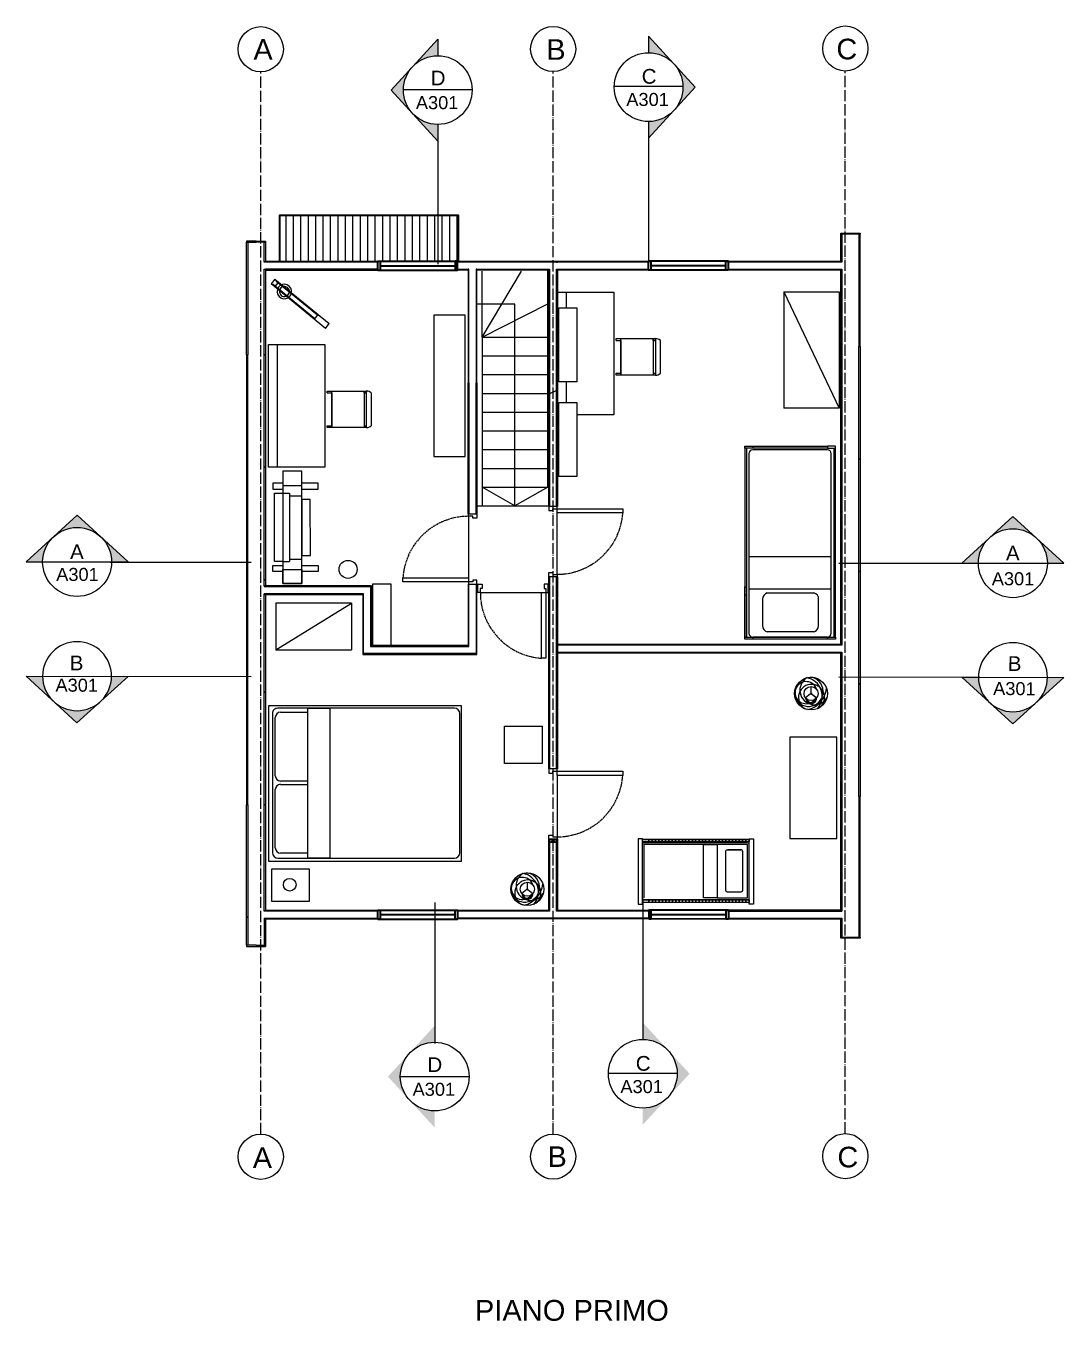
# Model space of a CAD drawing. Header units: metres. Extents: x 2187 to 7012, y 1292 to 6887.
# Drawn here: x 5676 to 6784, y 5501 to 6884 of the extents above; entities that cross this region are included whole.
import ezdxf

# ---------------------------------------------------------------- set-up
doc = ezdxf.new("R2010")
doc.units = ezdxf.units.M
doc.header["$LTSCALE"] = 5
doc.header["$MEASUREMENT"] = 0
doc.linetypes.add('ACAD_ISO02W100', pattern=[15, 12, -3])
doc.linetypes.add('ACAD_ISO04W100', pattern=[30, 24, -3, 0, -3])
doc.layers.get('0').update_dxf_attribs({"color": 30})
for name, color, linetype, lineweight in [('A-ANNO-SYMB', 3, 'Continuous', 18), ('A-DETL-MCUT', 4, 'Continuous', 25), ('A-DOOR-FULL', 4, 'Continuous', 25), ('A-ELEV-MBE1', 7, 'Continuous', 35), ('A-ELEV-MBE2', 4, 'Continuous', 25), ('A-FURN', 8, 'Continuous', 18), ('A-SECT-MCUT', 7, 'Continuous', 35), ('A-WALL-STUD', 3, 'Continuous', 18)]:
    doc.layers.add(name, color=color, linetype=linetype, lineweight=lineweight)
doc.styles.add('ARIAL', font='Arial.ttf')
doc.styles.get("Standard").update_dxf_attribs({"font": 'Arial.ttf'})

# ---------------------------------------------------------------- blocks, each defined once
blk = doc.blocks.new('Sezioni')
h = blk.add_hatch(color=256)
h.dxf.hatch_style = 1
h.paths.add_polyline_path([(52264, 47221), (52418, 47221, -1), (53053, 47221), (53206, 47221), (52735, 47652)])
blk.add_lwpolyline([(52264, 47221), (53206, 47221), (52735, 47652)], close=True)
blk.add_circle((52735, 47221), 318)

msp = doc.modelspace()

# ---------------------------------------------------------------- hatches: boundary and pattern name
at = {"layer": 'A-ANNO-SYMB'}
h = msp.add_hatch(color=256, dxfattribs=at)
h.dxf.hatch_style = 1
h.paths.add_polyline_path([(6115.4, 6869.8), (6115.4, 6852, 1), (6115.4, 6778.5), (6115.4, 6760.7), (6065.5, 6815.3)])
h = msp.add_hatch(color=256, dxfattribs=at)
h.dxf.hatch_style = 1
h.paths.add_polyline_path([(6340.4, 6872.9), (6340.4, 6855.1, -1), (6340.4, 6781.6), (6340.4, 6763.9), (6390.3, 6818.4)])
h = msp.add_hatch(color=256, dxfattribs=at)
h.dxf.hatch_style = 1
h.paths.add_polyline_path([(6112.1, 5816.3), (6112.1, 5798.6, 1), (6112.1, 5725.1), (6112.1, 5707.3), (6062.2, 5761.8)])
h = msp.add_hatch(color=256, dxfattribs=at)
h.dxf.hatch_style = 1
h.paths.add_polyline_path([(6334.3, 5819.5), (6334.3, 5801.7, -1), (6334.3, 5728.2), (6334.3, 5710.4), (6384.2, 5764.9)])
at = {"layer": 'A-ELEV-MBE2'}
h = msp.add_hatch(dxfattribs=at)
h.set_pattern_fill('LINE', color=256, scale=2.502421, angle=90, style=0)
h.set_pattern_definition([(90, (-39866.55, 1601.6754), (-7.9451858, 5e-16), [])])
h.paths.add_polyline_path([(6137.4, 6681.4), (5946.4, 6681.4), (5946.4, 6653.8), (6137.4, 6653.8)])
h.paths.add_polyline_path([(6137.4, 6653.8), (5946.4, 6653.8), (5946.4, 6632.5), (6051.4, 6632.5), (6053.9, 6632.5), (6053.9, 6632.5), (6134, 6632.5), (6136.5, 6632.5), (6136.5, 6632.5), (6137.4, 6632.5)])

# ---------------------------------------------------------------- linework, layer by layer
at = {"layer": 'A-ANNO-SYMB', "linetype": 'ACAD_ISO04W100', "ltscale": 0.1}
for p, q in [((5926.4, 5700.3), (5926.4, 6834.8)), ((6238.6, 5700.5), (6238.6, 6835)), ((6550.5, 5701), (6550.5, 6835.6))]:
    msp.add_line(p, q, dxfattribs=at)
at = {"layer": 'A-ANNO-SYMB'}
for p, q in [((6377.3, 6819.1), (6303.8, 6819.1)), ((6152.1, 6815.4), (6078.6, 6815.4)), ((6115.4, 6778.2), (6115.4, 6629.4)), ((6340.4, 6781.8), (6340.4, 6631.4)), ((5765.7, 6311.3), (5916.2, 6311.3)), ((6543.6, 6310), (6694, 6310)), ((5765.7, 6189.3), (5916.2, 6188.9)), ((6543.6, 6188.8), (6694, 6188.4)), ((6112.1, 5947.7), (6112.1, 5797.2)), ((6334.3, 5950.8), (6334.2, 5801.5)), ((6148.5, 5761.7), (6075.1, 5761.7)), ((6371, 5765), (6297.6, 5765))]:
    msp.add_line(p, q, dxfattribs=at)
at = {"layer": 'A-ANNO-SYMB', "color": 7}
for p, q in [((6546.8, 6353), (6546.8, 6599.7)), ((6545.6, 6487.9), (6545.6, 6412.8)), ((6545.6, 6222.6), (6545.6, 6302)), ((6545.6, 6101.8), (6545.6, 6215.1)), ((6545.6, 5941.6), (6545.6, 6031.7)), ((5930.1, 5931), (5930.1, 5902)), ((5931.3, 5931), (5931.3, 5900.9)), ((6242.3, 5931.3), (6242.3, 5930.3)), ((5921.5, 5902), (5930.1, 5902)), ((5921.5, 5900.9), (5930.1, 5900.9)), ((5930.1, 5902), (5931.3, 5902)), ((5930.1, 5900.9), (5931.3, 5900.9))]:
    msp.add_line(p, q, dxfattribs=at)
at = {"layer": 'A-ANNO-SYMB'}
for points in [[(6115.4, 6778.5), (6115.4, 6760.7), (6065.5, 6815.3), (6115.4, 6869.8), (6115.4, 6852)], [(6340.4, 6781.6), (6340.4, 6763.9), (6390.3, 6818.4), (6340.4, 6872.9), (6340.4, 6855.1)]]:
    msp.add_lwpolyline(points, dxfattribs=at)
at = {"layer": 'A-ANNO-SYMB', "color": 7}
for points in [[(5921.5, 6653.8), (5911.3, 6653.8), (5911.3, 6652.7), (5921.5, 6652.7)], [(5921.5, 6653.8), (5931.3, 6653.8), (5931.3, 6652.7), (5921.5, 6652.7)], [(6545.6, 6662.6), (6566.2, 6662.6), (6566.2, 6661.5), (6546.8, 6661.5)], [(6051.4, 6631.4), (5931.3, 6631.4), (5931.3, 6632.5), (6051.4, 6632.5)], [(6242.3, 6631.4), (6243.3, 6631.4)], [(6148.7, 6622.9), (6136.5, 6622.9), (6136.5, 6623.9), (6148.7, 6623.9)], [(6156.2, 6623.9), (6234.8, 6623.9), (6234.8, 6622.9), (6156.2, 6622.9)], [(6243.3, 6623.9), (6243.3, 6532.6), (6242.3, 6532.6), (6242.3, 6623.9)], [(6546.8, 6623.9), (6546.8, 6511.4), (6545.6, 6511.4), (6545.6, 6623.9)], [(5930.1, 6286), (5930.1, 6292.4), (5931.3, 6292.4), (5931.3, 6285)], [(5931.3, 6277.5), (5931.3, 6172.3), (5930.1, 6172.3), (5930.1, 6277.5)], [(6545.6, 6222.6), (6545.6, 6271.2), (6546.8, 6271.2), (6546.8, 6222.6)], [(6546.8, 6215.1), (6546.8, 6151), (6545.6, 6151), (6545.6, 6215.1)], [(6545.6, 5938.5), (6545.6, 6030.9), (6546.8, 6030.9), (6546.8, 5938.5)], [(6242.3, 5938.5), (6242.3, 6015.3), (6243.3, 6015.3), (6243.3, 5938.5)], [(5930.1, 5931), (6051.4, 5931), (6051.4, 5929.9), (5931.3, 5929.9)], [(6242.3, 5931.3), (6242.3, 5931.3)], [(6340.7, 5930.3), (6340.7, 5930.3), (6243.3, 5930.3), (6243.3, 5931.3), (6340.7, 5931.3)], [(6243.3, 5931.3), (6243.3, 5931.3)], [(6425.8, 5931), (6545.6, 5931), (6545.6, 5929.9), (6425.8, 5929.9)], [(6556, 5909.7), (6545.6, 5909.7), (6545.6, 5910.8), (6556, 5910.8)], [(6556, 5910.8), (6566.2, 5910.8), (6566.2, 5909.7), (6556, 5909.7)], [(5921.5, 5902), (5911.3, 5902), (5911.3, 5900.9), (5921.5, 5900.9)]]:
    msp.add_lwpolyline(points, dxfattribs=at)
for points in [[(5911.3, 6532.6), (5911.3, 6652.7), (5912.5, 6652.7), (5912.5, 6532.6)], [(5930.1, 6631.4), (5930.1, 6652.7), (5931.3, 6652.7), (5931.3, 6631.4)], [(6546.8, 6662.6), (6546.8, 6631.4), (6545.6, 6631.4), (6545.6, 6662.6)], [(6566.2, 6541.4), (6566.2, 6661.5), (6565, 6661.5), (6565, 6541.4)], [(6243.3, 6632.5), (6243.3, 6631.4), (6136.5, 6631.4), (6136.5, 6632.5)], [(6234.8, 6631.4), (6234.8, 6632.5), (6340.4, 6632.5), (6340.4, 6631.4)], [(6425.5, 6631.4), (6425.5, 6632.5), (6545.6, 6632.5), (6545.6, 6631.4)], [(5930.1, 6532.6), (5930.1, 6623.9), (5931.3, 6623.9), (5931.3, 6532.6)], [(5931.3, 6623.9), (5931.3, 6622.9), (6051.4, 6622.9), (6051.4, 6623.9)], [(6147.7, 6502.8), (6148.7, 6502.8), (6148.7, 6623.9), (6147.7, 6623.9)], [(6156.2, 6502.8), (6157.2, 6502.8), (6157.2, 6623.9), (6156.2, 6623.9)], [(6234.8, 6622.9), (6234.8, 6532.6), (6233.8, 6532.6), (6233.8, 6622.9)], [(6340.4, 6622.9), (6242.3, 6622.9), (6242.3, 6623.9), (6340.4, 6623.9)], [(6546.8, 6622.9), (6425.5, 6622.9), (6425.5, 6623.9), (6546.8, 6623.9)], [(5912.5, 6412.5), (5912.5, 6532.6), (5911.3, 6532.6), (5911.3, 6412.5)], [(5930.1, 6412.5), (5930.1, 6532.6), (5931.3, 6532.6), (5931.3, 6412.5)], [(6234.8, 6532.6), (6234.8, 6412.5), (6233.8, 6412.5), (6233.8, 6532.6)], [(6243.3, 6532.6), (6243.3, 6412.5), (6242.3, 6412.5), (6242.3, 6532.6)], [(6565, 6421.3), (6565, 6541.4), (6566.2, 6541.4), (6566.2, 6421.3)], [(6147.7, 6502.8), (6148.7, 6502.8), (6148.7, 6362.6), (6147.7, 6362.6)], [(6156.2, 6502.8), (6157.2, 6502.8), (6157.2, 6362.6), (6156.2, 6362.6)], [(6546.8, 6511.4), (6546.8, 6391.3), (6545.6, 6391.3), (6545.6, 6511.4)], [(6565, 6301.2), (6565, 6421.3), (6566.2, 6421.3), (6566.2, 6301.2)], [(5912.5, 6292.4), (5912.5, 6412.5), (5911.3, 6412.5), (5911.3, 6292.4)], [(5930.1, 6292.4), (5930.1, 6412.5), (5931.3, 6412.5), (5931.3, 6292.4)], [(6234.8, 6412.5), (6234.8, 6370.7), (6233.8, 6370.7), (6233.8, 6412.5)], [(6243.3, 6412.5), (6243.3, 6370.7), (6242.3, 6370.7), (6242.3, 6412.5)], [(6546.8, 6391.3), (6546.8, 6271.2), (6545.6, 6271.2), (6545.6, 6391.3)], [(6234.8, 6295.6), (6234.8, 6172.3), (6233.8, 6172.3), (6233.8, 6295.6)], [(6243.3, 6295.6), (6243.3, 6172.3), (6242.3, 6172.3), (6242.3, 6295.6)], [(6565, 6181.1), (6565, 6301.2), (6566.2, 6301.2), (6566.2, 6181.1)], [(5912.5, 6172.2), (5912.5, 6292.4), (5911.3, 6292.4), (5911.3, 6172.2)], [(5930.1, 6286), (5930.1, 6285), (6044.7, 6285), (6044.7, 6286)], [(6043.7, 6221.1), (6044.7, 6221.1), (6044.7, 6285), (6043.7, 6285)], [(6147.7, 6222.1), (6148.7, 6222.1), (6148.7, 6287.6), (6147.7, 6287.6)], [(6156.2, 6212.6), (6157.2, 6212.6), (6157.2, 6287.6), (6156.2, 6287.6)], [(5930.1, 6277.5), (5930.1, 6276.5), (6035.2, 6276.5), (6035.2, 6277.5)], [(6035.2, 6213.6), (6036.2, 6213.6), (6036.2, 6277.5), (6035.2, 6277.5)], [(6035.2, 6213.6), (6035.2, 6212.6), (6156.2, 6212.6), (6156.2, 6213.6)], [(6044.7, 6222.1), (6044.7, 6221.1), (6148.7, 6221.1), (6148.7, 6222.1)], [(6243.3, 6222.6), (6243.3, 6223.7), (6425.5, 6223.7), (6425.5, 6222.6)], [(6425.5, 6214.1), (6243.3, 6214.1), (6243.3, 6215.1), (6425.5, 6215.1)], [(6425.5, 6222.6), (6425.5, 6223.7), (6546.8, 6223.7), (6546.8, 6222.6)], [(6546.8, 6214.1), (6425.5, 6214.1), (6425.5, 6215.1), (6546.8, 6215.1)], [(5912.5, 6052.1), (5912.5, 6172.2), (5911.3, 6172.2), (5911.3, 6052.1)], [(5930.1, 6052.1), (5930.1, 6172.3), (5931.3, 6172.3), (5931.3, 6052.1)], [(6234.8, 6172.3), (6234.8, 6090.4), (6233.8, 6090.4), (6233.8, 6172.3)], [(6243.3, 6172.3), (6243.3, 6090.4), (6242.3, 6090.4), (6242.3, 6172.3)], [(6565, 6060.9), (6565, 6181.1), (6566.2, 6181.1), (6566.2, 6060.9)], [(6546.8, 6151), (6546.8, 6030.9), (6545.6, 6030.9), (6545.6, 6151)], [(6566.2, 5940.8), (6566.2, 6060.9), (6565, 6060.9), (6565, 5940.8)], [(5911.3, 5932), (5911.3, 6052.1), (5912.5, 6052.1), (5912.5, 5932)], [(5930.1, 5938.5), (5930.1, 6052.1), (5931.3, 6052.1), (5931.3, 5938.5)], [(6234.8, 6015.3), (6234.8, 5939.5), (6233.8, 5939.5), (6233.8, 6015.3)], [(5931.3, 5939.5), (6051.4, 5939.5), (6051.4, 5938.5), (5931.3, 5938.5)], [(6136.5, 5939.5), (6234.8, 5939.5), (6234.8, 5938.5), (6136.5, 5938.5)], [(6340.7, 5938.5), (6242.3, 5938.5), (6242.3, 5939.5), (6340.7, 5939.5)], [(6546.8, 5938.5), (6546.8, 5939.5), (6425.8, 5939.5), (6425.8, 5938.5)], [(6566.2, 5910.8), (6566.2, 5940.8), (6565, 5940.8), (6565, 5910.8)], [(5911.3, 5902), (5911.3, 5932), (5912.5, 5932), (5912.5, 5902)], [(6136.5, 5931.3), (6243.3, 5931.3), (6243.3, 5930.3), (6136.5, 5930.3)], [(6546.8, 5931), (6546.8, 5910.8), (6545.6, 5910.8), (6545.6, 5931)]]:
    msp.add_lwpolyline(points, close=True, dxfattribs=at)
at = {"layer": 'A-ANNO-SYMB'}
for centre, radius in [((5926.4, 6858.9), 24.1), ((6238.6, 6859.1), 24.1), ((6550.5, 6859.7), 24.1), ((6115.4, 6815.3), 36.7), ((6340.4, 6818.4), 36.7), ((6112.1, 5761.8), 36.7), ((6334.3, 5764.9), 36.7), ((5926.4, 5676.2), 24.1), ((6238.6, 5676.4), 24.1), ((6550.5, 5676.9), 24.1)]:
    msp.add_circle(centre, radius, dxfattribs=at)
at = {"layer": 'A-DETL-MCUT'}
for p, q in [((6156.2, 6287.6), (6158.2, 6287.6)), ((6233.3, 6287.6), (6233.8, 6287.6)), ((6158.2, 6278.6), (6156.2, 6278.6)), ((6233.3, 6278.6), (6233.8, 6278.6)), ((6243.3, 5931.3), (6243.3, 5930.3))]:
    msp.add_line(p, q, dxfattribs=at)
at = {"layer": 'A-DOOR-FULL'}
for p, q in [((6242.7, 6298.1), (6242.8, 6368.5)), ((6148.2, 6360.1), (6148.2, 6290.1)), ((6160.7, 6278.6), (6230.8, 6278.6)), ((6242.8, 6083.4), (6242.8, 6017.8))]:
    msp.add_line(p, q, dxfattribs=at)
for points in [[(6148.2, 6360.1), (6148.2, 6362.6), (6157.2, 6362.6), (6157.2, 6358.1), (6152.7, 6358.1), (6152.7, 6360.1), (6148.2, 6360.1)], [(6242.9, 6368.2), (6242.9, 6370.7), (6233.9, 6370.7), (6233.9, 6366.2), (6238.4, 6366.2), (6238.4, 6368.2), (6242.9, 6368.2)], [(6313, 6363.7), (6242.9, 6363.7), (6242.9, 6368.2), (6313, 6368.2), (6313, 6363.7)], [(6078.1, 6294.6), (6148.2, 6294.6), (6148.2, 6290.1), (6078.1, 6290.1), (6078.1, 6294.6)], [(6242.9, 6298.1), (6242.9, 6295.6), (6233.9, 6295.6), (6233.9, 6300.1), (6238.4, 6300.1), (6238.4, 6298.1), (6242.9, 6298.1)], [(6148.2, 6290.1), (6148.2, 6287.6), (6157.2, 6287.6), (6157.2, 6292.1), (6152.7, 6292.1), (6152.7, 6290.1), (6148.2, 6290.1)], [(6160.7, 6278.6), (6158.2, 6278.6), (6158.2, 6287.6), (6162.7, 6287.6), (6162.7, 6283.1), (6160.7, 6283.1), (6160.7, 6278.6)], [(6230.8, 6278.6), (6233.3, 6278.6), (6233.3, 6287.6), (6228.8, 6287.6), (6228.8, 6283.1), (6230.8, 6283.1), (6230.8, 6278.6)], [(6226.3, 6208.5), (6226.3, 6278.6), (6230.8, 6278.6), (6230.8, 6208.5), (6226.3, 6208.5)], [(6242.8, 6087.9), (6242.8, 6090.4), (6233.8, 6090.4), (6233.8, 6085.9), (6238.3, 6085.9), (6238.3, 6087.9), (6242.8, 6087.9)], [(6312.8, 6083.4), (6242.8, 6083.4), (6242.8, 6087.9), (6312.8, 6087.9), (6312.8, 6083.4)], [(6242.8, 6017.8), (6242.8, 6015.3), (6233.8, 6015.3), (6233.8, 6019.8), (6238.3, 6019.8), (6238.3, 6017.8), (6242.8, 6017.8)]]:
    msp.add_lwpolyline(points, dxfattribs=at)
at = {"layer": 'A-DOOR-FULL', "linetype": 'ACAD_ISO02W100', "ltscale": 0.03}
for centre, start, end in [((6242.8, 6368.5), 270.0864, 356.1093), ((6148.3, 6289.8), 90.0864, 176.1093), ((6231.1, 6278.7), 180.0864, 266.1093), ((6242.7, 6088.1), 270.0864, 356.1093)]:
    msp.add_arc(centre, 70.3, start, end, dxfattribs=at)
at = {"layer": 'A-ELEV-MBE1'}
for p, q in [((6051.4, 6632.5), (6136.5, 6632.5)), ((6425.5, 6632.5), (6340.4, 6632.5)), ((6051.4, 6622.9), (6136.5, 6622.9)), ((6425.5, 6622.9), (6340.4, 6622.9)), ((6051.4, 5939.5), (6136.5, 5939.5)), ((6425.8, 5939.5), (6340.7, 5939.5)), ((6051.4, 5929.9), (6136.5, 5929.9)), ((6425.8, 5929.9), (6340.7, 5930.3)), ((6423, 5929.9), (6422.8, 5929.9))]:
    msp.add_line(p, q, dxfattribs=at)
at = {"layer": 'A-ELEV-MBE1', "color": 4}
for p, q in [((6053.9, 6627.7), (6134, 6627.7)), ((6343.2, 5934.8), (6422.8, 5934.8)), ((6422.8, 5939.5), (6422.8, 5931)), ((6423, 5939.5), (6425.8, 5939.5)), ((6425.8, 5939.5), (6425.8, 5929.9)), ((6422.8, 5931), (6422.8, 5929.9)), ((6425.8, 5929.9), (6423, 5929.9))]:
    msp.add_line(p, q, dxfattribs=at)
at = {"layer": 'A-ELEV-MBE1', "color": 4, "linetype": 'Continuous'}
for p, q in [((6423, 6627.6), (6342.9, 6627.6)), ((6053.9, 5934.8), (6134, 5934.8))]:
    msp.add_line(p, q, dxfattribs=at)
at = {"layer": 'A-ELEV-MBE1', "color": 0}
msp.add_lwpolyline([(6137.4, 6632.5), (6137.4, 6681.4), (5946.4, 6681.4), (5946.4, 6632.5)], dxfattribs=at)
at = {"layer": 'A-ELEV-MBE1', "color": 4}
for points in [[(6051.4, 6632.5), (6053.9, 6632.5), (6053.9, 6622.9), (6051.4, 6622.9)], [(6136.5, 6632.5), (6134, 6632.5), (6134, 6622.9), (6136.5, 6622.9)], [(6342.9, 6622.9), (6340.4, 6622.9), (6340.4, 6632.5), (6342.9, 6632.5)], [(6425.5, 6622.9), (6423, 6622.9), (6423, 6632.5), (6425.5, 6632.5)], [(6051.4, 5939.5), (6053.9, 5939.5), (6053.9, 5929.9), (6051.4, 5929.9)], [(6134, 5939.5), (6136.5, 5939.5), (6136.5, 5929.9), (6134, 5929.9)], [(6340.7, 5930.3), (6343.2, 5930.3), (6343.2, 5939.5), (6340.7, 5939.5)]]:
    msp.add_lwpolyline(points, close=True, dxfattribs=at)
at = {"layer": 'A-ELEV-MBE2'}
for p, q in [((6162.7, 6551.4), (6162.7, 6491.4)), ((6162.7, 6491.4), (6162.7, 6371.2)), ((6157.2, 6371.2), (6233.8, 6371.2))]:
    msp.add_line(p, q, dxfattribs=at)
for points in [[(6162.7, 6551.4), (6162.7, 6621.9)], [(6162.7, 6551.4), (6204.7, 6621.9)], [(6233.8, 6391.3), (6232.8, 6391.3), (6232.8, 6622.9)], [(6197.8, 6491.4), (6197.8, 6586.5), (6157.2, 6586.5)], [(6162.7, 6551.4), (6232.8, 6587)], [(6162.7, 6551.4), (6232.8, 6551.4)], [(6162.7, 6531.4), (6232.8, 6531.4)], [(6162.7, 6511.4), (6232.8, 6511.4)], [(6162.7, 6491.4), (6232.8, 6491.4)], [(6197.8, 6371.2), (6197.8, 6491.4)], [(6162.7, 6471.3), (6232.8, 6471.3)], [(6162.7, 6451.3), (6232.8, 6451.3)], [(6162.7, 6431.3), (6232.8, 6431.3)], [(6162.7, 6411.3), (6232.8, 6411.3)], [(6162.7, 6391.3), (6232.8, 6391.3)], [(6232.8, 6391.3), (6197.8, 6371.2), (6162.7, 6391.3)]]:
    msp.add_lwpolyline(points, dxfattribs=at)
at = {"layer": 'A-FURN'}
for p, q in [((5941.5, 6613.3), (5937.4, 6608.3)), ((5941.5, 6613.4), (5999.3, 6565.9)), ((5995.4, 6560.8), (5937.4, 6608.3)), ((5939.9, 6607.5), (5984.1, 6571.3)), ((5944.7, 6609.5), (5941.8, 6605.9)), ((5986.9, 6575), (5942.8, 6611)), ((6243.3, 6599.6), (6303.3, 6599.6)), ((6252.7, 6582.6), (6252.7, 6599.6)), ((6303.3, 6599.6), (6303.3, 6468.6)), ((6484.9, 6599.7), (6484.9, 6475.7)), ((6484.9, 6599.7), (6543.9, 6599.7)), ((6484.9, 6599.7), (6543.9, 6475.7)), ((6543.9, 6599.7), (6543.9, 6475.7)), ((5987.4, 6575.7), (5983.5, 6570.5)), ((6244.8, 6572.6), (6243.3, 6572.6)), ((6243.3, 6569.6), (6244.8, 6569.6)), ((6244.8, 6582.6), (6263.8, 6582.6)), ((6244.8, 6503.6), (6244.8, 6582.6)), ((6263.8, 6582.6), (6263.8, 6503.6)), ((5995.4, 6560.8), (5999.3, 6565.9)), ((5934.7, 6543.5), (5994.7, 6543.5)), ((5934.7, 6412.5), (5934.7, 6543.5)), ((5944.1, 6526.6), (5944.1, 6543.5)), ((5994.7, 6543.5), (5994.7, 6412.5)), ((6306, 6549.9), (6348.7, 6549.9)), ((6306, 6547.9), (6306, 6549.9)), ((6306, 6547.9), (6311, 6547.9)), ((6311, 6510.9), (6311, 6549.9)), ((6311, 6547.9), (6311, 6510.9)), ((6345.5, 6547.9), (6345.5, 6549.9)), ((6345.5, 6549.9), (6345.5, 6510.9)), ((6345.5, 6547.9), (6347.7, 6547.9)), ((6347.7, 6547.9), (6347.7, 6549.9)), ((6347.7, 6549.9), (6347.7, 6510.9)), ((6353, 6547.9), (6353, 6512.9)), ((5944.1, 6412.5), (5944.1, 6526.6)), ((6243.3, 6516.6), (6244.8, 6516.6)), ((6244.8, 6513.6), (6243.3, 6513.6)), ((6263.8, 6503.6), (6244.8, 6503.6)), ((6252.7, 6481.5), (6252.7, 6503.6)), ((6252.7, 6500.6), (6252.7, 6503.6)), ((6306, 6512.9), (6311, 6512.9)), ((6306, 6510.9), (6306, 6512.9)), ((6347.7, 6510.9), (6306, 6510.9)), ((6345.5, 6512.9), (6347.7, 6512.9)), ((5997.4, 6493.8), (6040.1, 6493.8)), ((5997.4, 6491.8), (5997.4, 6493.8)), ((5997.4, 6491.8), (6002.4, 6491.8)), ((6002.4, 6454.8), (6002.4, 6493.8)), ((6002.4, 6491.8), (6002.4, 6454.8)), ((6036.9, 6491.8), (6036.9, 6493.8)), ((6036.9, 6493.8), (6036.9, 6454.8)), ((6036.9, 6491.8), (6039.1, 6491.8)), ((6039.1, 6491.8), (6039.1, 6493.8)), ((6039.1, 6493.8), (6039.1, 6454.8)), ((6044.4, 6491.8), (6044.4, 6456.8)), ((6244.8, 6481.5), (6263.8, 6481.5)), ((6244.8, 6402.5), (6244.8, 6481.5)), ((6263.8, 6481.5), (6263.8, 6402.5)), ((6543.9, 6475.7), (6484.9, 6475.7)), ((6244.8, 6471.5), (6243.3, 6471.5)), ((6244.8, 6468.6), (6243.3, 6468.6)), ((6303.3, 6468.6), (6263.8, 6468.6)), ((5997.4, 6456.8), (6002.4, 6456.8)), ((5997.4, 6454.8), (5997.4, 6456.8)), ((6039.1, 6454.8), (5997.4, 6454.8)), ((6036.9, 6456.8), (6039.1, 6456.8)), ((6443.1, 6433), (6443.1, 6435)), ((6443.1, 6435), (6531.4, 6435)), ((6531.4, 6433), (6443.1, 6433)), ((6443.1, 6433), (6443.1, 6231)), ((6445.1, 6433), (6445.1, 6231)), ((6451.6, 6435), (6451.6, 6433)), ((6540.1, 6435), (6531.4, 6435)), ((6531.4, 6435), (6531.4, 6433)), ((6531.4, 6433), (6540.1, 6433)), ((6538.1, 6433), (6538.1, 6231)), ((6540.1, 6433), (6540.1, 6435)), ((6540.1, 6231), (6540.1, 6433)), ((6447.6, 6427.2), (6447.6, 6235.2)), ((6531.4, 6431.2), (6451.6, 6431.2)), ((6535.4, 6235.2), (6535.4, 6427.2)), ((5994.7, 6412.5), (5934.7, 6412.5)), ((6243.3, 6412.5), (6243.3, 6415.5)), ((6243.3, 6415.5), (6244.8, 6415.5)), ((6244.8, 6412.5), (6243.3, 6412.5)), ((6263.8, 6402.5), (6244.8, 6402.5)), ((5950, 6384.7), (5957.1, 6384.7)), ((5957.1, 6384.7), (5957.1, 6311.9)), ((5957.1, 6382.1), (5970.4, 6382.1)), ((5950, 6311.9), (5957.1, 6311.9)), ((5957.1, 6314.4), (5970.4, 6314.4)), ((6447.6, 6317.2), (6535.4, 6317.2)), ((6046.2, 6288.1), (6065.2, 6288.1)), ((6046.2, 6240.4), (6046.2, 6288.1)), ((6065.2, 6288.1), (6065.2, 6240.4)), ((6443.1, 6231), (6443.1, 6284.7)), ((6443.1, 6284.7), (6445.1, 6284.7)), ((6445.1, 6284.7), (6445.1, 6276)), ((6535.4, 6282.3), (6447.6, 6282.3)), ((6023.4, 6267.4), (5942.4, 6267.4)), ((5942.4, 6267.4), (5942.4, 6217.4)), ((5942.4, 6217.4), (6023.4, 6267.4)), ((6023.4, 6267.4), (6023.4, 6217.4)), ((6046.2, 6278.1), (6044.7, 6278.1)), ((6046.2, 6275.2), (6044.7, 6275.2)), ((6445.1, 6276), (6443.1, 6276)), ((6443.1, 6276), (6443.1, 6231)), ((6462.2, 6271.5), (6462.2, 6243.4)), ((6467.2, 6278.3), (6517, 6278.3)), ((6522, 6243.4), (6522, 6271.5)), ((6046.2, 6222.1), (6046.2, 6240.4)), ((6065.2, 6240.4), (6065.2, 6222.1)), ((6044.7, 6235.1), (6046.2, 6235.1)), ((6046.2, 6232.1), (6044.7, 6232.1)), ((6443.1, 6229), (6443.1, 6231)), ((6443.1, 6231), (6451.6, 6231)), ((6540.1, 6229), (6443.1, 6229)), ((6531.4, 6231.2), (6451.6, 6231.2)), ((6451.6, 6231), (6451.6, 6229)), ((6451.6, 6231), (6540.1, 6231)), ((6517, 6236.6), (6467.2, 6236.6)), ((6531.4, 6231), (6531.4, 6229)), ((6531.4, 6229), (6531.4, 6231)), ((6540.1, 6229), (6531.4, 6229)), ((6540.1, 6231), (6540.1, 6229)), ((5942.4, 6217.4), (6023.4, 6217.4)), ((6065.2, 6222.1), (6046.2, 6222.1)), ((6513.5, 6170.6), (6507.9, 6166.3)), ((6513.5, 6170.5), (6508, 6166.2)), ((6513.9, 6171.3), (6513.9, 6178.3)), ((6514, 6171.3), (6514, 6178.3)), ((6514.3, 6170.5), (6519.9, 6166.3)), ((6514.4, 6170.7), (6520, 6166.4)), ((6140.6, 6157.8), (5934.6, 6157.8)), ((5934.6, 6157.8), (5934.6, 5991.8)), ((6133.3, 6155.2), (5944.5, 6155.2)), ((5976.6, 5995.2), (5976.6, 6155.2)), ((5976.6, 6155.2), (6000.2, 6155.2)), ((6000.2, 6155.2), (6000.2, 5995.2)), ((6140.6, 5991.8), (6140.6, 6157.8)), ((5938.9, 6149.6), (5938.9, 6000.5)), ((6138.9, 6000.6), (6138.9, 6149.6)), ((6186.7, 6096), (6186.7, 6136)), ((6186.7, 6136), (6226.7, 6136)), ((6226.7, 6136), (6226.7, 6096)), ((6491.3, 6124.2), (6491.3, 6016.2)), ((6541.3, 6124.2), (6491.3, 6124.2)), ((6541.3, 6016.2), (6541.3, 6124.2)), ((6226.7, 6096), (6186.7, 6096)), ((6491.3, 6016.2), (6541.3, 6016.2)), ((5934.6, 5991.8), (6140.6, 5991.8)), ((5944.5, 5995.2), (6133.3, 5995.2)), ((6000.2, 5995.2), (5976.6, 5995.2)), ((6422.9, 5979.7), (6422.9, 6002.3)), ((5938.2, 5948.7), (5938.2, 5983.7)), ((5938.2, 5983.7), (5978.2, 5983.7)), ((5978.2, 5983.7), (5978.2, 5948.7)), ((6210.6, 5961.6), (6205, 5957.3)), ((6210.6, 5961.5), (6205.1, 5957.3)), ((6211, 5962.4), (6211, 5969.4)), ((6211.1, 5962.3), (6211.1, 5969.4)), ((6211.4, 5961.5), (6216.9, 5957.3)), ((6211.5, 5961.7), (6217, 5957.4)), ((6398.8, 5967.8), (6399.1, 5967.8)), ((6399.1, 5969.3), (6399.1, 5969.6)), ((6399.1, 5969.3), (6399.1, 5969.3)), ((5978.2, 5948.7), (5938.2, 5948.7))]:
    msp.add_line(p, q, dxfattribs=at)
at = {"layer": 'A-FURN', "color": 0}
msp.add_line((6043.7, 6213.6), (6043.7, 6213.6), dxfattribs=at)
at = {"layer": 'A-FURN'}
for points in [[(6144.7, 6575), (6111.3, 6575), (6111.3, 6423.9), (6144.7, 6423.9)], [(5950, 6408.3), (5950, 6393.1), (5970.4, 6393.1), (5970.4, 6408.3)], [(5950, 6408.3), (5950, 6288.3), (5970.4, 6288.3), (5970.4, 6408.3)], [(5950, 6384.7), (5950, 6311.9), (5941.1, 6311.9), (5941.1, 6384.7)], [(5950, 6288.3), (5950, 6303.5), (5970.4, 6303.5), (5970.4, 6288.3)], [(6333.8, 5946), (6333.8, 6015.6), (6329.3, 6015.6), (6329.3, 5946)], [(6333.8, 6012.9), (6333.8, 6015.5), (6340.8, 6015.5), (6340.8, 6012.9)], [(6344.3, 6015.5), (6344.3, 6012.9), (6340.8, 6012.9), (6340.8, 6015.5)], [(6347.9, 6015.5), (6347.9, 6012.9), (6344.3, 6012.9), (6344.3, 6015.5)], [(6351.5, 6015.5), (6351.5, 6012.9), (6347.9, 6012.9), (6347.9, 6015.5)], [(6355, 6015.5), (6355, 6012.9), (6351.5, 6012.9), (6351.5, 6015.5)], [(6358.6, 6015.5), (6358.6, 6012.9), (6355, 6012.9), (6355, 6015.5)], [(6362.2, 6015.5), (6362.2, 6012.9), (6358.6, 6012.9), (6358.6, 6015.5)], [(6365.7, 6015.5), (6365.7, 6012.9), (6362.2, 6012.9), (6362.2, 6015.5)], [(6369.3, 6015.5), (6369.3, 6012.9), (6365.7, 6012.9), (6365.7, 6015.5)], [(6372.9, 6015.5), (6372.9, 6012.9), (6369.3, 6012.9), (6369.3, 6015.5)], [(6376.5, 6015.5), (6376.5, 6012.9), (6372.9, 6012.9), (6372.9, 6015.5)], [(6380, 6015.5), (6380, 6012.9), (6376.5, 6012.9), (6376.5, 6015.5)], [(6383.6, 6015.5), (6383.6, 6012.9), (6380, 6012.9), (6380, 6015.5)], [(6387.2, 6015.5), (6387.2, 6012.9), (6383.6, 6012.9), (6383.6, 6015.5)], [(6390.7, 6015.5), (6390.7, 6012.9), (6387.2, 6012.9), (6387.2, 6015.5)], [(6394.3, 6015.5), (6394.3, 6012.9), (6390.7, 6012.9), (6390.7, 6015.5)], [(6397.9, 6015.5), (6397.9, 6012.9), (6394.3, 6012.9), (6394.3, 6015.5)], [(6401.4, 6015.5), (6401.4, 6012.9), (6397.9, 6012.9), (6397.9, 6015.5)], [(6399.1, 6009.8), (6413.6, 6009.8), (6413.6, 5952.7), (6399.1, 5952.7)], [(6405, 6015.5), (6405, 6012.9), (6401.4, 6012.9), (6401.4, 6015.5)], [(6408.6, 6015.5), (6408.6, 6012.9), (6405, 6012.9), (6405, 6015.5)], [(6412.2, 6015.5), (6412.2, 6012.9), (6408.6, 6012.9), (6408.6, 6015.5)], [(6415.7, 6015.5), (6415.7, 6012.9), (6412.2, 6012.9), (6412.2, 6015.5)], [(6419.3, 6015.5), (6419.3, 6012.9), (6415.7, 6012.9), (6415.7, 6015.5)], [(6422.9, 6015.5), (6422.9, 6012.9), (6419.3, 6012.9), (6419.3, 6015.5)], [(6426.4, 6015.5), (6426.4, 6012.9), (6422.9, 6012.9), (6422.9, 6015.5)], [(6430, 6015.5), (6430, 6012.9), (6426.4, 6012.9), (6426.4, 6015.5)], [(6433.6, 6015.5), (6433.6, 6012.9), (6430, 6012.9), (6430, 6015.5)], [(6437.1, 6015.5), (6437.1, 6012.9), (6433.6, 6012.9), (6433.6, 6015.5)], [(6440.7, 6015.5), (6440.7, 6012.9), (6437.1, 6012.9), (6437.1, 6015.5)], [(6444.3, 6015.5), (6444.3, 6012.9), (6440.7, 6012.9), (6440.7, 6015.5)], [(6447.9, 6015.5), (6447.9, 6012.9), (6444.3, 6012.9), (6444.3, 6015.5)], [(6452.5, 6015.6), (6452.5, 5946), (6448, 5946), (6448, 6015.6)], [(6333.8, 5947.8), (6333.8, 5950.4), (6340.8, 5950.4), (6340.8, 5947.8)], [(6344.5, 5950.4), (6344.5, 5947.8), (6340.8, 5947.8), (6340.8, 5950.4)], [(6348, 5950.4), (6348, 5947.8), (6344.5, 5947.8), (6344.5, 5950.4)], [(6351.6, 5950.4), (6351.6, 5947.8), (6348, 5947.8), (6348, 5950.4)], [(6355.2, 5950.4), (6355.2, 5947.8), (6351.6, 5947.8), (6351.6, 5950.4)], [(6358.7, 5950.4), (6358.7, 5947.8), (6355.2, 5947.8), (6355.2, 5950.4)], [(6362.3, 5950.4), (6362.3, 5947.8), (6358.7, 5947.8), (6358.7, 5950.4)], [(6365.9, 5950.4), (6365.9, 5947.8), (6362.3, 5947.8), (6362.3, 5950.4)], [(6369.5, 5950.4), (6369.5, 5947.8), (6365.9, 5947.8), (6365.9, 5950.4)], [(6373, 5950.4), (6373, 5947.8), (6369.5, 5947.8), (6369.5, 5950.4)], [(6376.6, 5950.4), (6376.6, 5947.8), (6373, 5947.8), (6373, 5950.4)], [(6380.2, 5950.4), (6380.2, 5947.8), (6376.6, 5947.8), (6376.6, 5950.4)], [(6383.7, 5950.4), (6383.7, 5947.8), (6380.2, 5947.8), (6380.2, 5950.4)], [(6387.3, 5950.4), (6387.3, 5947.8), (6383.7, 5947.8), (6383.7, 5950.4)], [(6390.9, 5950.4), (6390.9, 5947.8), (6387.3, 5947.8), (6387.3, 5950.4)], [(6394.4, 5950.4), (6394.4, 5947.8), (6390.9, 5947.8), (6390.9, 5950.4)], [(6398, 5950.4), (6398, 5947.8), (6394.4, 5947.8), (6394.4, 5950.4)], [(6401.6, 5950.4), (6401.6, 5947.8), (6398, 5947.8), (6398, 5950.4)], [(6405.2, 5950.4), (6405.2, 5947.8), (6401.6, 5947.8), (6401.6, 5950.4)], [(6408.7, 5950.4), (6408.7, 5947.8), (6405.2, 5947.8), (6405.2, 5950.4)], [(6412.3, 5950.4), (6412.3, 5947.8), (6408.7, 5947.8), (6408.7, 5950.4)], [(6415.9, 5950.4), (6415.9, 5947.8), (6412.3, 5947.8), (6412.3, 5950.4)], [(6419.4, 5950.4), (6419.4, 5947.8), (6415.9, 5947.8), (6415.9, 5950.4)], [(6423, 5950.4), (6423, 5947.8), (6419.4, 5947.8), (6419.4, 5950.4)], [(6426.6, 5950.4), (6426.6, 5947.8), (6423, 5947.8), (6423, 5950.4)], [(6430.2, 5950.4), (6430.2, 5947.8), (6426.6, 5947.8), (6426.6, 5950.4)], [(6433.7, 5950.4), (6433.7, 5947.8), (6430.2, 5947.8), (6430.2, 5950.4)], [(6437.3, 5950.4), (6437.3, 5947.8), (6433.7, 5947.8), (6433.7, 5950.4)], [(6440.9, 5950.4), (6440.9, 5947.8), (6437.3, 5947.8), (6437.3, 5950.4)], [(6444.4, 5950.4), (6444.4, 5947.8), (6440.9, 5947.8), (6440.9, 5950.4)], [(6448, 5950.4), (6448, 5947.8), (6444.4, 5947.8), (6444.4, 5950.4)]]:
    msp.add_lwpolyline(points, close=True, dxfattribs=at)
for points in [[(5950, 6395.5), (5939.2, 6395.5), (5939.2, 6389), (5950, 6389)], [(5970.4, 6389), (5987.7, 6389), (5987.7, 6395.5), (5970.4, 6395.5)], [(5979.6, 6318.3), (5979.3, 6378.2), (5970.4, 6378.2), (5970.4, 6318.3), (5979.6, 6318.3)], [(5950, 6301.1), (5939.2, 6301.1), (5939.2, 6307.6), (5950, 6307.6)], [(5970.4, 6307.6), (5987.7, 6307.6), (5987.7, 6301.1), (5970.4, 6301.1)], [(5941.9, 6083), (5941.9, 6145.4)], [(5947.5, 6150.9), (5976.6, 6150.9)], [(5976.6, 6077.4), (5947.5, 6077.4)], [(5947.5, 6073.9), (5976.6, 6073.9)], [(5941.9, 6006), (5941.9, 6068.4)], [(6413.6, 5952.7), (6446.2, 5952.7), (6446.2, 6009.8), (6335.5, 6009.8), (6335.5, 5952.7)], [(5976.6, 6000.4), (5947.5, 6000.4)]]:
    msp.add_lwpolyline(points, dxfattribs=at)
for points in [[(6446.2, 6011.6), (6335.5, 6011.6, 0.414214), (6333.8, 6009.8, -0.323926)], [(6422.9, 6002.3, -0.414214), (6424.7, 6004.1), (6438.8, 6004.1)], [(6440.8, 6002.6), (6440.8, 5960.7, -0.381669), (6439, 5958.9), (6424.3, 5958.9, -0.316436), (6422.9, 5960.7), (6422.9, 5979.7)], [(6440.8, 6002.3, 0.414214), (6439, 6004.1), (6424.9, 6004.1)], [(6333.8, 5952.7, 0.414214), (6335.5, 5950.9), (6446.2, 5950.9, 0.414214), (6448, 5952.7, 2.986051)]]:
    msp.add_lwpolyline(points, format="xyb", dxfattribs=at)
for centre, radius in [((6019.6, 6303.5), 9.61), ((6513.9, 6170.8), 17.5), ((6513.9, 6170.8), 7.5), ((6513.9, 6170.8), 0.5), ((6211, 5961.9), 17.5), ((5957.3, 5966.7), 6.81), ((6211, 5961.9), 7.5), ((6211, 5961.9), 0.5)]:
    msp.add_circle(centre, radius, dxfattribs=at)
for centre, radius, start, end in [((5943.4, 6611.2), 0.548, 81.5983, 199.1504), ((5939.8, 6607), 0.548, 81.5983, 199.1504), ((5951.6, 6600.2), 7.77, 349.3618, 300.0508), ((5951.6, 6600.2), 5.32, 171.6508, 289.7018), ((5951.6, 6600.2), 5.32, 108.9516, 160.4848), ((5951.6, 6600.2), 5.32, 5.2145, 96.1195), ((5951.6, 6600.2), 5.32, 300.8492, 352.4009), ((5951.6, 6600.2), 7.77, 307.2492, 341.771), ((6348.2, 6543.1), 6.75, 44.5911, 94.3972), ((6347.7, 6518.9), 8.07, 270, 311.3123), ((6039.6, 6487.1), 6.75, 44.5911, 94.3972), ((6039.1, 6462.9), 8.07, 270, 311.3123), ((6451.6, 6427.2), 4, 90, 180), ((6531.4, 6427.2), 4, 0, 90), ((6469.3, 6271.5), 7.07, 107.0357, 180), ((6515.2, 6271.7), 6.82, 358.4402, 74.524), ((6469, 6243.2), 6.82, 178.4402, 254.524), ((6514.9, 6243.4), 7.07, 287.0357, 0), ((6451.6, 6235.2), 4, 180, 270), ((6531.4, 6235.2), 4, 270, 0), ((6508.6, 6171.8), 11.8, 18.423, 320.553), ((6511.2, 6172.8), 15.7, 205.599, 83.2636), ((6517.6, 6174.5), 15.6, 122.4423, 327.9699), ((6505.8, 6168), 20, 318.1619, 80.1682), ((6514.4, 6166.8), 13.9, 308.4891, 245.9043), ((6503.9, 6179.6), 26.8, 284.4939, 352.9771), ((5944.4, 6149.6), 5.53, 89.4065, 180.2458), ((6133.3, 6149.6), 5.58, 0, 90), ((6514, 6166), 5.85, 179.9288, 2.2763), ((6514, 6166), 4.81, 193.4546, 348.7505), ((5947.5, 6145.4), 5.58, 90, 180), ((5947.5, 6083), 5.58, 180, 270), ((5947.5, 6068.4), 5.58, 90, 180), ((5947.5, 6006), 5.58, 180, 270), ((6446.2, 6009.8), 1.79, 0, 90), ((5944.5, 6000.7), 5.58, 180, 270), ((6133.3, 6000.7), 5.58, 270, 0), ((6208.3, 5963.8), 15.7, 205.599, 83.2636), ((6214.6, 5965.5), 15.6, 122.4423, 327.9699), ((6202.9, 5959), 20, 318.1619, 80.1682), ((6205.6, 5962.8), 11.8, 18.423, 320.553), ((6211.5, 5957.9), 13.9, 308.4891, 245.9043), ((6201, 5970.7), 26.8, 284.4939, 352.9771), ((6211.1, 5957), 5.85, 179.9288, 2.2763), ((6211.1, 5957), 4.81, 193.4546, 348.7505)]:
    msp.add_arc(centre, radius, start, end, dxfattribs=at)
at = {"layer": 'A-SECT-MCUT', "color": 0}
msp.add_line((6243.3, 6370.7), (6242.3, 6370.7), dxfattribs=at)
at = {"layer": 'A-WALL-STUD'}
for p, q in [((6242.3, 6494.4), (6234.8, 6490.8)), ((6242.3, 6011.7), (6234.8, 6015.3)), ((6234.8, 6011.7), (6242.3, 6015.3))]:
    msp.add_line(p, q, dxfattribs=at)
at = {"layer": 'A-WALL-STUD', "color": 0}
msp.add_line((6545.6, 6031.7), (6545.6, 6031.7), dxfattribs=at)
at = {"layer": 'A-WALL-STUD'}
msp.add_lwpolyline([(6242.3, 6011.7), (6234.8, 6011.7), (6234.8, 6015.3), (6242.3, 6015.3)], close=True, dxfattribs=at)

# ---------------------------------------------------------------- block references
at = {"layer": 'A-ANNO-SYMB', "xscale": 0.1157241476674715, "yscale": 0.1157241476674715, "zscale": 0.1157241476674715}
for p in [(-372.4, 846.8), (626.7, 845.4)]:
    msp.add_blockref('Sezioni', p, dxfattribs=at)
at = {"layer": 'A-ANNO-SYMB', "xscale": -0.1157241476674716, "yscale": 0.1157241476674715, "zscale": 0.1157241476674715, "rotation": 179.8362413498016}
for p in [(-356.8, 11671.4), (642.4, 11670.3)]:
    msp.add_blockref('Sezioni', p, dxfattribs=at)

# ---------------------------------------------------------------- texts
at = {"layer": 'A-ANNO-SYMB'}
for s, height, p in [('D', 15.7, (6107.8, 6820.3)), ('C', 15.7, (6333.1, 6822.1)), ('A301', 13.91, (6092, 6794.9)), ('A301', 13.91, (6316.7, 6798.3)), ('A', 15.7, (5722.8, 6314.4)), ('A', 15.7, (6722, 6313)), ('A301', 13.91, (5708, 6291.1)), ('A301', 13.91, (6706.9, 6286.5)), ('D', 15.7, (6104.3, 5766.7)), ('C', 15.7, (6326.8, 5768.1)), ('A301', 13.91, (6088.5, 5741.3)), ('A301', 13.91, (6310.4, 5744.2))]:
    msp.add_text(s, height=height, dxfattribs=at).set_placement(p)
for s, height, rotation, p in [('B', 15.7, 359.6725, (5722.4, 6195.7)), ('B', 15.7, 359.2836, (6723.9, 6195.1)), ('A301', 13.91, 359.8362, (5707.2, 6172.9)), ('A301', 13.91, 359.4474, (6708.3, 6169.4))]:
    msp.add_text(s, height=height, rotation=rotation, dxfattribs=at).set_placement(p)
at = {"layer": 'A-ANNO-SYMB', "char_height": 22, "attachment_point": 1, "style": 'ARIAL'}
for s, insert in [('A', (5918.6, 6869.7)), ('B', (6231.4, 6869.6)), ('C', (6541, 6870.1)), ('A', (5917.9, 5686.2)), ('B', (6232.6, 5687.4)), ('C', (6542.1, 5686.9))]:
    msp.add_mtext_dynamic_manual_height_columns(s, width=37.201, gutter_width=2.5, heights=[0], dxfattribs=dict(at, insert=insert))
at = {"layer": 'A-ELEV-MBE1', "insert": (6155, 5523.3), "char_height": 22.237, "attachment_point": 1, "style": 'ARIAL'}
msp.add_mtext_dynamic_manual_height_columns('PIANO PRIMO', width=404.321, gutter_width=9, heights=[0], dxfattribs=at)

doc.saveas('drawing.dxf')
